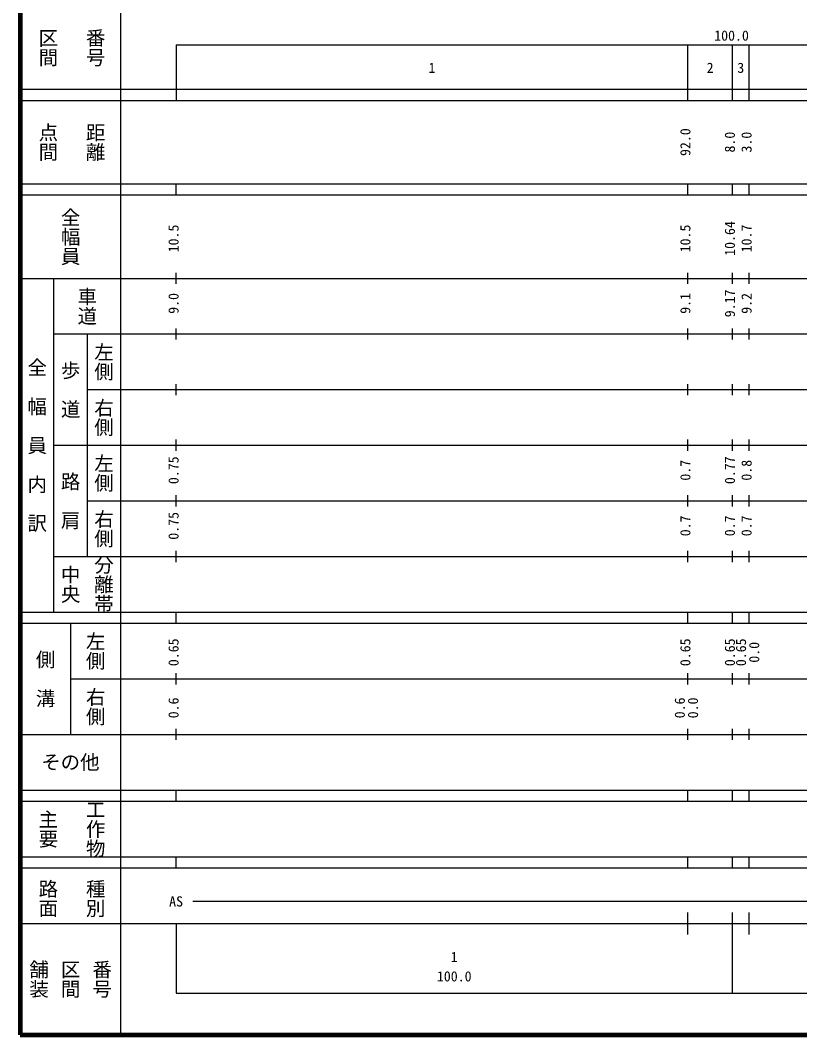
# Model space of a CAD drawing. Units: millimetres on the paper, enlarged 1000 times. Extents: x 40000 to 680000, y 20000 to 380000.
# Drawn here: x 40000 to 180097, y 20000 to 202409 of the extents above; entities that cross this region are included whole.
import ezdxf
from ezdxf.enums import TextEntityAlignment as Align

# ---------------------------------------------------------------- set-up
doc = ezdxf.new("R2010")
doc.units = ezdxf.units.MM
doc.header["$LTSCALE"] = 1000
doc.layers.add('M-TTL', color=2, linetype='Continuous', lineweight=140)
doc.layers.add('M-TTL-BAND', color=7, linetype='Continuous', lineweight=25)
doc.styles.add('@ＭＳ ゴシック', font='')
doc.styles.add('ＭＳ ゴシック', font='')
doc.styles.get('@ＭＳ ゴシック').set_extended_font_data('@MS Gothic')
doc.styles.get('ＭＳ ゴシック').set_extended_font_data('MS Gothic')

msp = doc.modelspace()

# ---------------------------------------------------------------- linework, layer by layer
at = {"layer": 'M-TTL'}
for p, q in [((40000, 380000), (40000, 20000)), ((40000, 20000), (680000, 20000))]:
    msp.add_line(p, q, dxfattribs=at)
at = {"layer": 'M-TTL-BAND'}
for p, q in [((58000, 370000), (58000, 20000)), ((68000, 198000), (579000, 198000)), ((68000, 198000), (68000, 188000)), ((160000, 188000), (160000, 198000)), ((168000, 188000), (168000, 198000)), ((171000, 188000), (171000, 198000)), ((40000, 190000), (579000, 190000)), ((40000, 188000), (579000, 188000)), ((40000, 173000), (579000, 173000)), ((68000, 171000), (68000, 173000)), ((160000, 171000), (160000, 173000)), ((168000, 171000), (168000, 173000)), ((171000, 171000), (171000, 173000)), ((40000, 171000), (579000, 171000)), ((68000, 155000), (68000, 157000)), ((160000, 155000), (160000, 157000)), ((168000, 155000), (168000, 157000)), ((171000, 155000), (171000, 157000)), ((40000, 156000), (579000, 156000)), ((46000, 96000), (46000, 156000)), ((46000, 146000), (579000, 146000)), ((52000, 146000), (52000, 106000)), ((68000, 145000), (68000, 147000)), ((160000, 145000), (160000, 147000)), ((168000, 145000), (168000, 147000)), ((171000, 145000), (171000, 147000)), ((68000, 135000), (68000, 137000)), ((160000, 135000), (160000, 137000)), ((168000, 135000), (168000, 137000)), ((171000, 135000), (171000, 137000)), ((52000, 136000), (579000, 136000)), ((46000, 126000), (579000, 126000)), ((68000, 125000), (68000, 127000)), ((160000, 125000), (160000, 127000)), ((168000, 125000), (168000, 127000)), ((171000, 125000), (171000, 127000)), ((68000, 115000), (68000, 117000)), ((160000, 115000), (160000, 117000)), ((168000, 115000), (168000, 117000)), ((171000, 115000), (171000, 117000)), ((52000, 116000), (579000, 116000)), ((46000, 106000), (579000, 106000)), ((68000, 105000), (68000, 107000)), ((160000, 105000), (160000, 107000)), ((168000, 105000), (168000, 107000)), ((171000, 105000), (171000, 107000)), ((40000, 96000), (579000, 96000)), ((68000, 94000), (68000, 96000)), ((160000, 94000), (160000, 96000)), ((168000, 94000), (168000, 96000)), ((171000, 94000), (171000, 96000)), ((40000, 94000), (579000, 94000)), ((49000, 94000), (49000, 74000)), ((49000, 84000), (579000, 84000)), ((68000, 83000), (68000, 85000)), ((160000, 83000), (160000, 85000)), ((168000, 83000), (168000, 85000)), ((171000, 83000), (171000, 85000)), ((68000, 73000), (68000, 75000)), ((160000, 73000), (160000, 75000)), ((168000, 73000), (168000, 75000)), ((171000, 73000), (171000, 75000)), ((40000, 74000), (579000, 74000)), ((40000, 64000), (579000, 64000)), ((68000, 62000), (68000, 64000)), ((160000, 62000), (160000, 64000)), ((168000, 62000), (168000, 64000)), ((171000, 62000), (171000, 64000)), ((40000, 62000), (579000, 62000)), ((40000, 52000), (579000, 52000)), ((68000, 50000), (68000, 52000)), ((160000, 50000), (160000, 52000)), ((168000, 50000), (168000, 52000)), ((171000, 50000), (171000, 52000)), ((40000, 50000), (579000, 50000)), ((71000, 44000), (560100, 44000)), ((160000, 38000), (160000, 42000)), ((168000, 27500), (168000, 42000)), ((171000, 38000), (171000, 42000)), ((40000, 40000), (579000, 40000)), ((68000, 40000), (68000, 27500)), ((68000, 27500), (579000, 27500))]:
    msp.add_line(p, q, dxfattribs=at)

# ---------------------------------------------------------------- texts
at = {"layer": 'M-TTL-BAND', "style": '@ＭＳ ゴシック'}
for s, p in [('番号', (53500, 197500)), ('区間', (45000, 197500)), ('点間', (45000, 180500)), ('距離', (53500, 180500)), ('全幅員', (49000, 163500)), ('車道', (52000, 151000)), ('左側', (55000, 141000)), ('全\u3000幅\u3000員\u3000内\u3000訳', (43000, 126000)), ('歩\u3000道', (49000, 136000)), ('右側', (55000, 131000)), ('左側', (55000, 121000)), ('路\u3000肩', (49000, 116000)), ('右側', (55000, 111000)), ('分離帯', (55000, 101000)), ('中央', (49000, 101000)), ('左側', (53500, 89000)), ('側\u3000溝', (44500, 84000)), ('右側', (53500, 79000)), ('主要', (45000, 57000)), ('工作物', (53500, 57000)), ('路面', (45000, 44500)), ('種別', (53500, 44500)), ('舗装', (43333, 30000)), ('区間', (49000, 30000)), ('番号', (54667, 30000))]:
    msp.add_text(s, height=2566, rotation=270, dxfattribs=at).set_placement(p, align=Align.MIDDLE_CENTER)
at = {"layer": 'M-TTL-BAND', "style": 'ＭＳ ゴシック'}
for s, p in [('100.0', (167844, 198195)), ('1', (114000, 192405)), ('2', (164000, 192405)), ('3', (169500, 192405)), ('AS', (68000, 42500)), ('1', (118000, 32523)), ('100.0', (118000, 29033))]:
    msp.add_text(s, height=1833, dxfattribs=at).set_placement(p, align=Align.BOTTOM_CENTER)
for s, p in [('92.0', (161000, 180500)), ('8.0', (169000, 180500)), ('3.0', (172000, 180500)), ('10.64', (169000, 163174)), ('10.5', (69000, 163174)), ('10.5', (161000, 163174)), ('10.7', (172000, 163174)), ('9.0', (69000, 151500)), ('9.1', (161000, 151500)), ('9.17', (169000, 151500)), ('9.2', (172000, 151500)), ('0.75', (69000, 121500)), ('0.7', (161000, 121500)), ('0.77', (169000, 121500)), ('0.8', (172000, 121500)), ('0.75', (69000, 111500)), ('0.7', (161000, 111500)), ('0.7', (169000, 111500)), ('0.7', (172000, 111500)), ('0.65', (69000, 88764)), ('0.65', (161000, 88764)), ('0.65', (169000, 88764)), ('0.65', (171000, 88764)), ('0.0', (173370, 88764)), ('0.6', (69000, 78764)), ('0.6', (160000, 78764)), ('0.0', (162370, 78764))]:
    msp.add_text(s, height=1833, rotation=90, dxfattribs=at).set_placement(p, align=Align.BOTTOM_CENTER)
msp.add_text('その他', height=2566, dxfattribs=at).set_placement((49000, 69000), align=Align.MIDDLE_CENTER)

doc.saveas('drawing.dxf')
